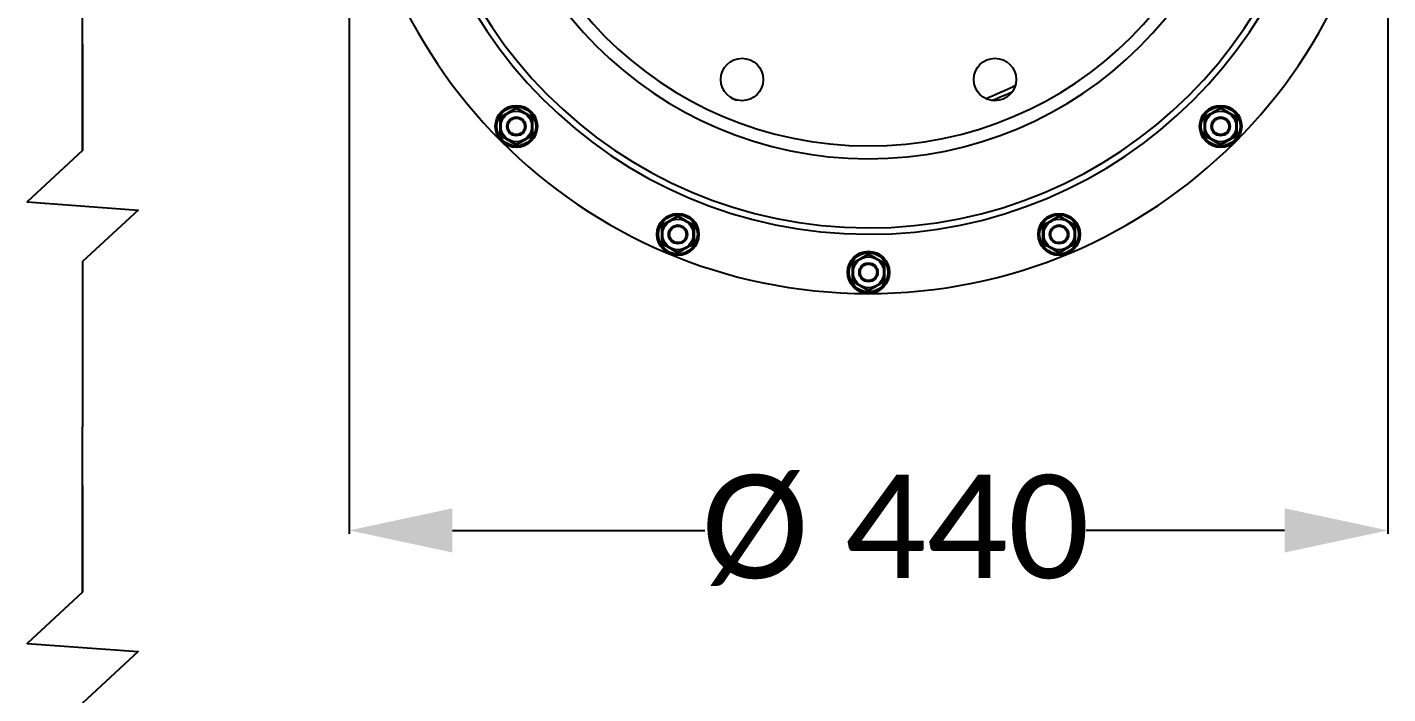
# Model space of a CAD drawing. Header units: millimetres. Extents: x 1186 to 6713, y 237 to 5598.
# Drawn here: x 3634 to 4210, y 4400 to 4683 of the extents above; entities that cross this region are included whole.
import ezdxf

# ---------------------------------------------------------------- set-up
doc = ezdxf.new("R2010")
doc.units = ezdxf.units.MM
doc.header["$LTSCALE"] = 384.175
doc.header["$PDMODE"] = 3
doc.header["$PDSIZE"] = 8
doc.layers.get('0').update_dxf_attribs({"linetype": 'CONTINUOUS'})
doc.layers.get('Defpoints').update_dxf_attribs({"linetype": 'CONTINUOUS'})
doc.layers.add('02___PRT_ALL_AXES', color=7, linetype='CONTINUOUS')
doc.styles.get("Standard").update_dxf_attribs({"font": 'calibri.ttf'})
doc.dimstyles.get("Standard").update_dxf_attribs({"dimtxt": 43.75, "dimasz": 43.75, "dimexe": 1.5, "dimexo": 1, "dimtad": 1, "dimdsep": 46, "dimtxsty": 'Standard', "dimblk": '_FILLED', "dimblk1": '_FILLED', "dimblk2": '_FILLED', "dimcen": 0.09, "dimazin": 2, "dimtol": 1, "dimtp": 0.01, "dimtm": 0.01, "dimtfac": 1, "dimtofl": 0, "dimtmove": 0, "dimatfit": 3, "dimldrblk": '_FILLED', "dimfxl": 1, "dimtolj": 1, "dimarcsym": 0})

# ---------------------------------------------------------------- blocks, each defined once
blk = doc.blocks.new('_FILLED')
at = {"color": 0, "linetype": 'ByBlock'}
blk.add_solid([(0, 0), (-1, 0.214), (-1, -0.214)], dxfattribs=at)
blk = doc.blocks.new('*D80')
at = {"color": 0, "lineweight": -2}
for p, q in [((3770.23, 4788.88), (3770.23, 4468.09)), ((4210.24, 4788.42), (4210.24, 4468.09)), ((3813.98, 4469.59), (3920.88, 4469.59)), ((4166.49, 4469.59), (4082.52, 4469.59))]:
    blk.add_line(p, q, dxfattribs=at)
at = {"layer": 'Defpoints', "color": 0}
for p in [(3770.23, 4789.88), (4210.24, 4789.42), (4210.24, 4469.59)]:
    blk.add_point(p, dxfattribs=at)
at = {"color": 0, "linetype": 'ByBlock', "lineweight": -2, "xscale": 43.75, "yscale": 43.75, "zscale": 43.75, "rotation": 180}
blk.add_blockref('_FILLED', (3770.23, 4469.59), dxfattribs=at)
at = {"color": 0, "linetype": 'ByBlock', "lineweight": -2, "xscale": 43.75, "yscale": 43.75, "zscale": 43.75}
blk.add_blockref('_FILLED', (4210.24, 4469.59), dxfattribs=at)
at = {"color": 0, "insert": (4001.7, 4469.59), "char_height": 43.75, "attachment_point": 5}
blk.add_mtext('\\A1;\\A1;%%C 440', dxfattribs=at)

msp = doc.modelspace()

# ---------------------------------------------------------------- linework, layer by layer
for p, q in [((3657.2987, 4630.46997), (3657.2987, 4700.46997)), ((3657.2987, 4630.46997), (3657.2987, 4700.46997)), ((3657.2987, 4583.46997), (3657.2987, 4513.46997)), ((3657.2987, 4583.46997), (3657.2987, 4513.46997)), ((3657.2987, 4443.46997), (3657.2987, 4513.46997)), ((3657.2987, 4443.46997), (3657.2987, 4513.46997))]:
    msp.add_line(p, q)
at = {"linetype": 'Continuous'}
for p, q in [((3841.0331, 4648.18633), (3834.53324, 4644.43333)), ((3847.53324, 4644.43379), (3841.0331, 4648.18633)), ((4139.43217, 4648.18633), (4132.9323, 4644.43333)), ((4145.9323, 4644.43379), (4139.43217, 4648.18633)), ((3834.53324, 4644.43333), (3834.5335, 4636.92777)), ((3847.5335, 4636.92823), (3847.53324, 4644.43379)), ((4132.9323, 4644.43333), (4132.93256, 4636.92777)), ((4145.93256, 4636.92823), (4145.9323, 4644.43379)), ((3834.5335, 4636.92777), (3841.03363, 4633.17523)), ((3841.03363, 4633.17523), (3847.5335, 4636.92823)), ((4132.93256, 4636.92777), (4139.4327, 4633.17523)), ((4139.4327, 4633.17523), (4145.93256, 4636.92823)), ((3909.48643, 4602.44728), (3902.98656, 4598.69428)), ((3915.98656, 4598.69474), (3909.48643, 4602.44728)), ((4070.97884, 4602.44728), (4064.47897, 4598.69428)), ((4077.47897, 4598.69474), (4070.97884, 4602.44728)), ((3902.98656, 4598.69428), (3902.98683, 4591.18872)), ((3915.98683, 4591.18918), (3915.98656, 4598.69474)), ((4064.47897, 4598.69428), (4064.47924, 4591.18872)), ((4077.47924, 4591.18918), (4077.47897, 4598.69474)), ((3902.98683, 4591.18872), (3909.48696, 4587.43618)), ((3909.48696, 4587.43618), (3915.98683, 4591.18918)), ((4064.47924, 4591.18872), (4070.97937, 4587.43618)), ((4070.97937, 4587.43618), (4077.47924, 4591.18918)), ((3990.23263, 4586.38586), (3983.73277, 4582.63286)), ((3983.73277, 4582.63286), (3983.73303, 4575.1273)), ((3996.73277, 4582.63332), (3990.23263, 4586.38586)), ((3996.73303, 4575.12776), (3996.73277, 4582.63332)), ((3983.73303, 4575.1273), (3990.23317, 4571.37476)), ((3990.23317, 4571.37476), (3996.73303, 4575.12776))]:
    msp.add_line(p, q, dxfattribs=at)
for points in [[(3657.2987, 4675.46266), (3657.2987, 4630.46997), (3633.8121, 4608.69346), (3680.7853, 4605.24648), (3657.2987, 4583.46997), (3657.2987, 4514.64792)], [(3657.2987, 4675.46266), (3657.2987, 4630.46997), (3633.8121, 4608.69346), (3680.7853, 4605.24648), (3657.2987, 4583.46997), (3657.2987, 4514.64792)], [(3657.2987, 4488.46266), (3657.2987, 4443.46997), (3633.8121, 4421.69346), (3680.7853, 4418.24648), (3657.2987, 4396.46997), (3657.2987, 4327.64792)], [(3657.2987, 4488.46266), (3657.2987, 4443.46997), (3633.8121, 4421.69346), (3680.7853, 4418.24648), (3657.2987, 4396.46997), (3657.2987, 4327.64792)]]:
    msp.add_lwpolyline(points)
for centre, radius in [((3841.03337, 4640.68078), 8.91272), ((3841.03337, 4640.68078), 8.24637), ((3841.03337, 4640.68078), 6.5), ((4139.43243, 4640.68078), 8.91272), ((4139.43243, 4640.68078), 8.24637), ((4139.43243, 4640.68078), 6.5), ((3841.03337, 4640.68078), 4), ((3841.03337, 4640.68078), 3.5), ((4139.43243, 4640.68078), 4), ((4139.43243, 4640.68078), 3.5), ((3909.4867, 4594.94173), 8.91272), ((3909.4867, 4594.94173), 8.24637), ((3909.4867, 4594.94173), 6.5), ((4070.9791, 4594.94173), 8.91272), ((4070.9791, 4594.94173), 8.24637), ((4070.9791, 4594.94173), 6.5), ((3909.4867, 4594.94173), 4), ((3909.4867, 4594.94173), 3.5), ((4070.9791, 4594.94173), 4), ((4070.9791, 4594.94173), 3.5), ((3990.2329, 4578.88031), 8.91272), ((3990.2329, 4578.88031), 8.24637), ((3990.2329, 4578.88031), 6.5), ((3990.2329, 4578.88031), 4), ((3990.2329, 4578.88031), 3.5)]:
    msp.add_circle(centre, radius, dxfattribs=at)
for points in [[(3834.18133, 4644.63648), (3835.3294, 4645.2852), (3837.62399, 4646.58552), (3839.8973, 4647.92269), (3841.03309, 4648.59267)], [(3841.03309, 4648.59267), (3842.16893, 4647.92277), (3844.44233, 4646.58576), (3846.73702, 4645.2856), (3847.88513, 4644.63696)], [(4132.58039, 4644.63648), (4133.72846, 4645.2852), (4136.02305, 4646.58552), (4138.29636, 4647.92269), (4139.43215, 4648.59267)], [(4139.43215, 4648.59267), (4140.56799, 4647.92277), (4142.84139, 4646.58576), (4145.13608, 4645.2856), (4146.28419, 4644.63696)], [(3841.03365, 4632.76889), (3839.89781, 4633.43879), (3837.62441, 4634.7758), (3835.32972, 4636.07596), (3834.18161, 4636.7246)], [(3847.88541, 4636.72508), (3846.73734, 4636.07636), (3844.44275, 4634.77604), (3842.16944, 4633.43887), (3841.03365, 4632.76889)], [(4139.43271, 4632.76889), (4138.29687, 4633.43879), (4136.02347, 4634.7758), (4133.72878, 4636.07596), (4132.58067, 4636.7246)], [(4146.28447, 4636.72508), (4145.1364, 4636.07636), (4142.84181, 4634.77604), (4140.5685, 4633.43887), (4139.43271, 4632.76889)], [(3902.63466, 4598.89743), (3903.78272, 4599.54615), (3906.07731, 4600.84647), (3908.35063, 4602.18364), (3909.48642, 4602.85362)], [(3909.48641, 4602.85362), (3910.62225, 4602.18372), (3912.89566, 4600.84671), (3915.19034, 4599.54655), (3916.33845, 4598.89791)], [(4064.12707, 4598.89743), (4065.27513, 4599.54615), (4067.56972, 4600.84647), (4069.84303, 4602.18364), (4070.97883, 4602.85362)], [(4070.97882, 4602.85362), (4072.11466, 4602.18372), (4074.38807, 4600.84671), (4076.68275, 4599.54655), (4077.83086, 4598.89791)], [(3909.48698, 4587.02984), (3908.35114, 4587.69973), (3906.07773, 4589.03675), (3903.78305, 4590.33691), (3902.63494, 4590.98555)], [(3916.33873, 4590.98603), (3915.19067, 4590.33731), (3912.89608, 4589.03699), (3910.62277, 4587.69982), (3909.48697, 4587.02984)], [(4070.97939, 4587.02984), (4069.84355, 4587.69973), (4067.57014, 4589.03675), (4065.27546, 4590.33691), (4064.12735, 4590.98555)], [(4077.83114, 4590.98603), (4076.68308, 4590.33731), (4074.38849, 4589.03699), (4072.11517, 4587.69982), (4070.97938, 4587.02984)], [(3983.38086, 4582.83601), (3984.52893, 4583.48473), (3986.82352, 4584.78505), (3989.09683, 4586.12223), (3990.23262, 4586.7922)], [(3990.23262, 4586.7922), (3991.36846, 4586.12231), (3993.64186, 4584.78529), (3995.93655, 4583.48513), (3997.08466, 4582.83649)], [(3990.23318, 4570.96842), (3989.09734, 4571.63832), (3986.82394, 4572.97533), (3984.52925, 4574.27549), (3983.38114, 4574.92413)], [(3997.08494, 4574.92461), (3995.93687, 4574.27589), (3993.64228, 4572.97557), (3991.36897, 4571.6384), (3990.23318, 4570.96842)]]:
    msp.add_open_spline(points, degree=3, dxfattribs=at)
for points, knots in [([(3841.03309, 4648.18633), (3841.03309, 4648.14575), (3841.0341, 4648.45722), (3841.03309, 4648.49779), (3841.03309, 4648.59267)], [0, 0, 0, 0, 0.29956188, 1, 1, 1, 1]), ([(4139.43215, 4648.18633), (4139.43215, 4648.14575), (4139.43316, 4648.45722), (4139.43215, 4648.49779), (4139.43215, 4648.59267)], [0, 0, 0, 0, 0.29956188, 1, 1, 1, 1]), ([(3834.18163, 4636.72459), (3834.19394, 4638.05236), (3834.21504, 4640.68969), (3834.19359, 4643.32703), (3834.18135, 4644.63649)], [0, 0, 0, 0, 0.503470775, 1, 1, 1, 1]), ([(3834.53324, 4644.43333), (3834.5334, 4644.43263), (3834.52906, 4644.43657), (3834.52545, 4644.43734), (3834.5156, 4644.44386), (3834.50393, 4644.45038), (3834.48864, 4644.45944), (3834.46312, 4644.47425), (3834.4251, 4644.49627), (3834.37329, 4644.52604), (3834.31424, 4644.55991), (3834.24947, 4644.59717), (3834.20454, 4644.62308), (3834.18135, 4644.63647)], [0, 0, 0, 0, 0.005270768, 0.020858191, 0.046282368, 0.081003533, 0.124365062, 0.175697192, 0.299730798, 0.448270882, 0.617065146, 0.802297204, 1, 1, 1, 1]), ([(3847.88511, 4644.63696), (3847.86192, 4644.62357), (3847.81699, 4644.59765), (3847.75222, 4644.56039), (3847.69317, 4644.52651), (3847.64136, 4644.49674), (3847.60334, 4644.47471), (3847.57782, 4644.4599), (3847.56251, 4644.45084), (3847.55091, 4644.4443), (3847.54091, 4644.43783), (3847.53757, 4644.43698), (3847.53296, 4644.43313), (3847.53324, 4644.43379)], [0, 0, 0, 0, 0.197705209, 0.382939848, 0.551741292, 0.700291465, 0.824330592, 0.875663154, 0.919023194, 0.953740564, 0.97915805, 0.994736811, 1, 1, 1, 1]), ([(3847.88511, 4644.63697), (3847.8728, 4643.30934), (3847.8517, 4640.672), (3847.87315, 4638.03467), (3847.88539, 4636.72507)], [0, 0, 0, 0, 0.503419542, 1, 1, 1, 1]), ([(4132.58069, 4636.72459), (4132.593, 4638.05236), (4132.6141, 4640.68969), (4132.59265, 4643.32703), (4132.58041, 4644.63649)], [0, 0, 0, 0, 0.503470775, 1, 1, 1, 1]), ([(4132.9323, 4644.43333), (4132.93246, 4644.43263), (4132.92812, 4644.43657), (4132.92451, 4644.43734), (4132.91466, 4644.44386), (4132.903, 4644.45038), (4132.88771, 4644.45944), (4132.86218, 4644.47425), (4132.82416, 4644.49627), (4132.77235, 4644.52604), (4132.7133, 4644.55991), (4132.64853, 4644.59717), (4132.6036, 4644.62308), (4132.58041, 4644.63647)], [0, 0, 0, 0, 0.005270768, 0.020858191, 0.046282368, 0.081003533, 0.124365062, 0.175697192, 0.299730798, 0.448270882, 0.617065146, 0.802297204, 1, 1, 1, 1]), ([(4146.28417, 4644.63696), (4146.26098, 4644.62357), (4146.21605, 4644.59765), (4146.15128, 4644.56039), (4146.09223, 4644.52651), (4146.04043, 4644.49674), (4146.0024, 4644.47471), (4145.97688, 4644.4599), (4145.96157, 4644.45084), (4145.94997, 4644.4443), (4145.93997, 4644.43783), (4145.93663, 4644.43698), (4145.93202, 4644.43313), (4145.9323, 4644.43379)], [0, 0, 0, 0, 0.197705209, 0.382939848, 0.551741292, 0.700291465, 0.824330592, 0.875663154, 0.919023194, 0.953740564, 0.97915805, 0.994736811, 1, 1, 1, 1]), ([(4146.28417, 4644.63697), (4146.27186, 4643.30934), (4146.25076, 4640.672), (4146.27221, 4638.03467), (4146.28445, 4636.72507)], [0, 0, 0, 0, 0.503419542, 1, 1, 1, 1]), ([(3834.53352, 4636.92777), (3834.5338, 4636.92842), (3834.52917, 4636.92461), (3834.52582, 4636.9238), (3834.51576, 4636.91746), (3834.50408, 4636.91108), (3834.48867, 4636.9022), (3834.46305, 4636.88758), (3834.42498, 4636.86561), (3834.37328, 4636.83564), (3834.31441, 4636.80142), (3834.24973, 4636.76395), (3834.20481, 4636.73799), (3834.18161, 4636.72459)], [0, 0, 0, 0, 0.005246527, 0.020788041, 0.046167334, 0.080859382, 0.124204947, 0.175529424, 0.299562897, 0.448123589, 0.616956491, 0.802239647, 1, 1, 1, 1]), ([(3847.8854, 4636.72508), (3847.86221, 4636.73847), (3847.81729, 4636.76443), (3847.75261, 4636.8019), (3847.69374, 4636.83611), (3847.64201, 4636.8661), (3847.60401, 4636.88799), (3847.57827, 4636.90273), (3847.56309, 4636.91135), (3847.55079, 4636.91843), (3847.54292, 4636.92272), (3847.53775, 4636.92594), (3847.53594, 4636.9265), (3847.53332, 4636.92892), (3847.53349, 4636.92822)], [0, 0, 0, 0, 0.197757183, 0.383035853, 0.551868359, 0.700432958, 0.824469569, 0.875795596, 0.919142329, 0.953834439, 0.979211825, 0.988239588, 0.994751198, 1, 1, 1, 1]), ([(4132.93258, 4636.92777), (4132.93286, 4636.92842), (4132.92823, 4636.92461), (4132.92488, 4636.9238), (4132.91483, 4636.91746), (4132.90314, 4636.91108), (4132.88774, 4636.9022), (4132.86211, 4636.88758), (4132.82404, 4636.86561), (4132.77234, 4636.83564), (4132.71347, 4636.80142), (4132.64879, 4636.76395), (4132.60387, 4636.73799), (4132.58068, 4636.72459)], [0, 0, 0, 0, 0.005246527, 0.020788041, 0.046167334, 0.080859382, 0.124204947, 0.175529424, 0.299562897, 0.448123589, 0.616956491, 0.802239647, 1, 1, 1, 1]), ([(4146.28447, 4636.72508), (4146.26127, 4636.73847), (4146.21635, 4636.76443), (4146.15167, 4636.8019), (4146.0928, 4636.83611), (4146.04107, 4636.8661), (4146.00307, 4636.88799), (4145.97733, 4636.90273), (4145.96215, 4636.91135), (4145.94986, 4636.91843), (4145.94198, 4636.92272), (4145.93682, 4636.92594), (4145.93501, 4636.9265), (4145.93238, 4636.92892), (4145.93255, 4636.92822)], [0, 0, 0, 0, 0.197757183, 0.383035853, 0.551868359, 0.700432958, 0.824469569, 0.875795596, 0.919142329, 0.953834439, 0.979211825, 0.988239588, 0.994751198, 1, 1, 1, 1]), ([(3841.03365, 4632.76889), (3841.03365, 4632.86377), (3841.03465, 4632.90434), (3841.03362, 4633.21581), (3841.03362, 4633.17523)], [0, 0, 0, 0, 0.700434158, 1, 1, 1, 1]), ([(4139.43271, 4632.76889), (4139.43271, 4632.86377), (4139.43371, 4632.90434), (4139.43268, 4633.21581), (4139.43268, 4633.17523)], [0, 0, 0, 0, 0.700434158, 1, 1, 1, 1]), ([(3909.48642, 4602.44727), (3909.48642, 4602.4067), (3909.48743, 4602.71817), (3909.48642, 4602.75874), (3909.48642, 4602.85362)], [0, 0, 0, 0, 0.29956188, 1, 1, 1, 1]), ([(4070.97882, 4602.44727), (4070.97883, 4602.4067), (4070.97984, 4602.71817), (4070.97883, 4602.75874), (4070.97882, 4602.85362)], [0, 0, 0, 0, 0.29956188, 1, 1, 1, 1]), ([(3902.63496, 4590.98554), (3902.64726, 4592.31331), (3902.66837, 4594.95064), (3902.64691, 4597.58797), (3902.63468, 4598.89744)], [0, 0, 0, 0, 0.503470775, 1, 1, 1, 1]), ([(3902.98656, 4598.69428), (3902.98673, 4598.69358), (3902.98239, 4598.69752), (3902.97878, 4598.69829), (3902.96893, 4598.70481), (3902.95726, 4598.71133), (3902.94197, 4598.72039), (3902.91644, 4598.7352), (3902.87842, 4598.75722), (3902.82662, 4598.78699), (3902.76757, 4598.82086), (3902.70279, 4598.85812), (3902.65787, 4598.88403), (3902.63468, 4598.89742)], [0, 0, 0, 0, 0.005270768, 0.020858191, 0.046282368, 0.081003533, 0.124365062, 0.175697192, 0.299730798, 0.448270882, 0.617065146, 0.802297204, 1, 1, 1, 1]), ([(3916.33843, 4598.89791), (3916.31524, 4598.88452), (3916.27032, 4598.8586), (3916.20555, 4598.82134), (3916.1465, 4598.78746), (3916.09469, 4598.75769), (3916.05666, 4598.73566), (3916.03115, 4598.72085), (3916.01583, 4598.71179), (3916.00424, 4598.70525), (3915.99424, 4598.69878), (3915.9909, 4598.69793), (3915.98628, 4598.69408), (3915.98656, 4598.69474)], [0, 0, 0, 0, 0.197705209, 0.382939848, 0.551741292, 0.700291465, 0.824330592, 0.875663154, 0.919023194, 0.953740564, 0.97915805, 0.994736811, 1, 1, 1, 1]), ([(3916.33843, 4598.89792), (3916.32613, 4597.57029), (3916.30503, 4594.93295), (3916.32648, 4592.29562), (3916.33871, 4590.98602)], [0, 0, 0, 0, 0.503419542, 1, 1, 1, 1]), ([(4064.12737, 4590.98554), (4064.13967, 4592.31331), (4064.16077, 4594.95064), (4064.13932, 4597.58797), (4064.12709, 4598.89744)], [0, 0, 0, 0, 0.503470775, 1, 1, 1, 1]), ([(4064.47897, 4598.69428), (4064.47914, 4598.69358), (4064.47479, 4598.69752), (4064.47119, 4598.69829), (4064.46133, 4598.70481), (4064.44967, 4598.71133), (4064.43438, 4598.72039), (4064.40885, 4598.7352), (4064.37083, 4598.75722), (4064.31902, 4598.78699), (4064.25997, 4598.82086), (4064.1952, 4598.85812), (4064.15028, 4598.88403), (4064.12709, 4598.89742)], [0, 0, 0, 0, 0.005270768, 0.020858191, 0.046282368, 0.081003533, 0.124365062, 0.175697192, 0.299730798, 0.448270882, 0.617065146, 0.802297204, 1, 1, 1, 1]), ([(4077.83084, 4598.89791), (4077.80765, 4598.88452), (4077.76273, 4598.8586), (4077.69796, 4598.82134), (4077.63891, 4598.78746), (4077.5871, 4598.75769), (4077.54907, 4598.73566), (4077.52356, 4598.72085), (4077.50824, 4598.71179), (4077.49664, 4598.70525), (4077.48665, 4598.69878), (4077.48331, 4598.69793), (4077.47869, 4598.69408), (4077.47897, 4598.69474)], [0, 0, 0, 0, 0.197705209, 0.382939848, 0.551741292, 0.700291465, 0.824330592, 0.875663154, 0.919023194, 0.953740564, 0.97915805, 0.994736811, 1, 1, 1, 1]), ([(4077.83084, 4598.89792), (4077.81854, 4597.57029), (4077.79743, 4594.93295), (4077.81889, 4592.29562), (4077.83112, 4590.98602)], [0, 0, 0, 0, 0.503419542, 1, 1, 1, 1]), ([(3902.98684, 4591.18871), (3902.98712, 4591.18937), (3902.9825, 4591.18556), (3902.97915, 4591.18475), (3902.96909, 4591.1784), (3902.95741, 4591.17203), (3902.942, 4591.16315), (3902.91637, 4591.14853), (3902.87831, 4591.12656), (3902.82661, 4591.09659), (3902.76773, 4591.06237), (3902.70306, 4591.0249), (3902.65814, 4590.99894), (3902.63494, 4590.98554)], [0, 0, 0, 0, 0.005246527, 0.020788041, 0.046167334, 0.080859382, 0.124204947, 0.175529424, 0.299562897, 0.448123589, 0.616956491, 0.802239647, 1, 1, 1, 1]), ([(3916.33873, 4590.98603), (3916.31553, 4590.99942), (3916.27061, 4591.02538), (3916.20593, 4591.06285), (3916.14707, 4591.09706), (3916.09533, 4591.12705), (3916.05733, 4591.14894), (3916.0316, 4591.16368), (3916.01642, 4591.17229), (3916.00412, 4591.17938), (3915.99625, 4591.18367), (3915.99108, 4591.18689), (3915.98927, 4591.18745), (3915.98665, 4591.18987), (3915.98681, 4591.18917)], [0, 0, 0, 0, 0.197757183, 0.383035853, 0.551868359, 0.700432958, 0.824469569, 0.875795596, 0.919142329, 0.953834439, 0.979211825, 0.988239588, 0.994751198, 1, 1, 1, 1]), ([(4064.47925, 4591.18871), (4064.47953, 4591.18937), (4064.47491, 4591.18556), (4064.47155, 4591.18475), (4064.4615, 4591.1784), (4064.44982, 4591.17203), (4064.43441, 4591.16315), (4064.40878, 4591.14853), (4064.37072, 4591.12656), (4064.31902, 4591.09659), (4064.26014, 4591.06237), (4064.19547, 4591.0249), (4064.15055, 4590.99894), (4064.12735, 4590.98554)], [0, 0, 0, 0, 0.005246527, 0.020788041, 0.046167334, 0.080859382, 0.124204947, 0.175529424, 0.299562897, 0.448123589, 0.616956491, 0.802239647, 1, 1, 1, 1]), ([(4077.83114, 4590.98603), (4077.80794, 4590.99942), (4077.76302, 4591.02538), (4077.69834, 4591.06285), (4077.63947, 4591.09706), (4077.58774, 4591.12705), (4077.54974, 4591.14894), (4077.52401, 4591.16368), (4077.50883, 4591.17229), (4077.49653, 4591.17938), (4077.48866, 4591.18367), (4077.48349, 4591.18689), (4077.48168, 4591.18745), (4077.47906, 4591.18987), (4077.47922, 4591.18917)], [0, 0, 0, 0, 0.197757183, 0.383035853, 0.551868359, 0.700432958, 0.824469569, 0.875795596, 0.919142329, 0.953834439, 0.979211825, 0.988239588, 0.994751198, 1, 1, 1, 1]), ([(3909.48698, 4587.02984), (3909.48697, 4587.12471), (3909.48798, 4587.16529), (3909.48695, 4587.47676), (3909.48695, 4587.43618)], [0, 0, 0, 0, 0.700434158, 1, 1, 1, 1]), ([(3983.38116, 4574.92412), (3983.39347, 4576.25189), (3983.41457, 4578.88922), (3983.39312, 4581.52656), (3983.38088, 4582.83602)], [0, 0, 0, 0, 0.503470775, 1, 1, 1, 1]), ([(3983.73277, 4582.63286), (3983.73293, 4582.63216), (3983.72859, 4582.6361), (3983.72498, 4582.63687), (3983.71513, 4582.64339), (3983.70347, 4582.64991), (3983.68818, 4582.65897), (3983.66265, 4582.67378), (3983.62463, 4582.6958), (3983.57282, 4582.72557), (3983.51377, 4582.75944), (3983.449, 4582.7967), (3983.40407, 4582.82261), (3983.38088, 4582.836)], [0, 0, 0, 0, 0.005270768, 0.020858191, 0.046282368, 0.081003533, 0.124365062, 0.175697192, 0.299730798, 0.448270882, 0.617065146, 0.802297204, 1, 1, 1, 1]), ([(3990.23262, 4586.38586), (3990.23262, 4586.34528), (3990.23363, 4586.65675), (3990.23262, 4586.69732), (3990.23262, 4586.7922)], [0, 0, 0, 0, 0.29956188, 1, 1, 1, 1]), ([(3997.08464, 4582.83649), (3997.06145, 4582.8231), (3997.01652, 4582.79718), (3996.95175, 4582.75992), (3996.8927, 4582.72604), (3996.84089, 4582.69627), (3996.80287, 4582.67425), (3996.77735, 4582.65943), (3996.76204, 4582.65037), (3996.75044, 4582.64383), (3996.74044, 4582.63736), (3996.7371, 4582.63651), (3996.73249, 4582.63266), (3996.73277, 4582.63332)], [0, 0, 0, 0, 0.197705209, 0.382939848, 0.551741292, 0.700291465, 0.824330592, 0.875663154, 0.919023194, 0.953740564, 0.97915805, 0.994736811, 1, 1, 1, 1]), ([(3997.08464, 4582.8365), (3997.07233, 4581.50887), (3997.05123, 4578.87153), (3997.07268, 4576.2342), (3997.08492, 4574.92461)], [0, 0, 0, 0, 0.503419542, 1, 1, 1, 1]), ([(4070.97938, 4587.02984), (4070.97938, 4587.12471), (4070.98039, 4587.16529), (4070.97935, 4587.47676), (4070.97936, 4587.43618)], [0, 0, 0, 0, 0.700434158, 1, 1, 1, 1]), ([(3983.73305, 4575.1273), (3983.73333, 4575.12795), (3983.7287, 4575.12414), (3983.72535, 4575.12333), (3983.71529, 4575.11699), (3983.70361, 4575.11061), (3983.6882, 4575.10173), (3983.66258, 4575.08711), (3983.62451, 4575.06514), (3983.57281, 4575.03517), (3983.51394, 4575.00096), (3983.44926, 4574.96348), (3983.40434, 4574.93752), (3983.38115, 4574.92413)], [0, 0, 0, 0, 0.005246527, 0.020788041, 0.046167334, 0.080859382, 0.124204947, 0.175529424, 0.299562897, 0.448123589, 0.616956491, 0.802239647, 1, 1, 1, 1]), ([(3990.23318, 4570.96842), (3990.23318, 4571.0633), (3990.23418, 4571.10387), (3990.23315, 4571.41534), (3990.23315, 4571.37477)], [0, 0, 0, 0, 0.700434158, 1, 1, 1, 1]), ([(3997.08493, 4574.92461), (3997.06174, 4574.938), (3997.01682, 4574.96396), (3996.95214, 4575.00143), (3996.89327, 4575.03564), (3996.84154, 4575.06563), (3996.80354, 4575.08752), (3996.7778, 4575.10226), (3996.76262, 4575.11088), (3996.75032, 4575.11796), (3996.74245, 4575.12225), (3996.73728, 4575.12547), (3996.73548, 4575.12603), (3996.73285, 4575.12845), (3996.73302, 4575.12776)], [0, 0, 0, 0, 0.197757183, 0.383035853, 0.551868359, 0.700432958, 0.824469569, 0.875795596, 0.919142329, 0.953834439, 0.979211825, 0.988239588, 0.994751198, 1, 1, 1, 1])]:
    msp.add_open_spline(points, degree=3, knots=knots, dxfattribs=at)
at = {"layer": '02___PRT_ALL_AXES', "linetype": 'Continuous'}
for centre in [(3936.65722, 4660.53718), (4043.80858, 4660.53718)]:
    msp.add_circle(centre, 9, dxfattribs=at)
for centre, radius, start, end in [((3990.2329, 4789.88031), 220, 0, 359.88), ((3990.2329, 4789.88031), 194.89893, 0, 359.88), ((3990.2329, 4789.88031), 192.18745, 0, 359.88), ((3990.2329, 4789.88031), 162.9051, 0, 359.88), ((3990.2329, 4789.88031), 157.48215, 0, 359.88), ((3986.2329, 4789.88031), 147.5, 291.28062406, 296.7142941), ((3986.2329, 4789.88031), 147.5, 248.45461741, 249.46596303), ((3990.2329, 4789.88031), 147.69389, 290.63072685, 294.39892453)]:
    msp.add_arc(centre, radius, start, end, dxfattribs=at)

# ---------------------------------------------------------------- dimensions: what is measured, and where the dimension line sits
dim = msp.add_linear_dim(base=(4210.23702, 4469.58932), p1=(3770.2329, 4789.88031), p2=(4210.23702, 4789.4189), text='\\A1;%%C 440', dimstyle='Standard', override={"dimtad": 0, "dimtih": 1, "dimtoh": 1, "dimdec": 4, "dimzin": 0, "dimtxsty": 'Standard', "dimcen": 62.865, "dimadec": 0, "dimazin": 0, "dimtdec": 4, "dimtzin": 0})
dim.commit()
dim.dimension.update_dxf_attribs({"geometry": '*D80', "text_midpoint": (4001.69906, 4469.58932), "dimtype": 160})

doc.saveas('drawing.dxf')
